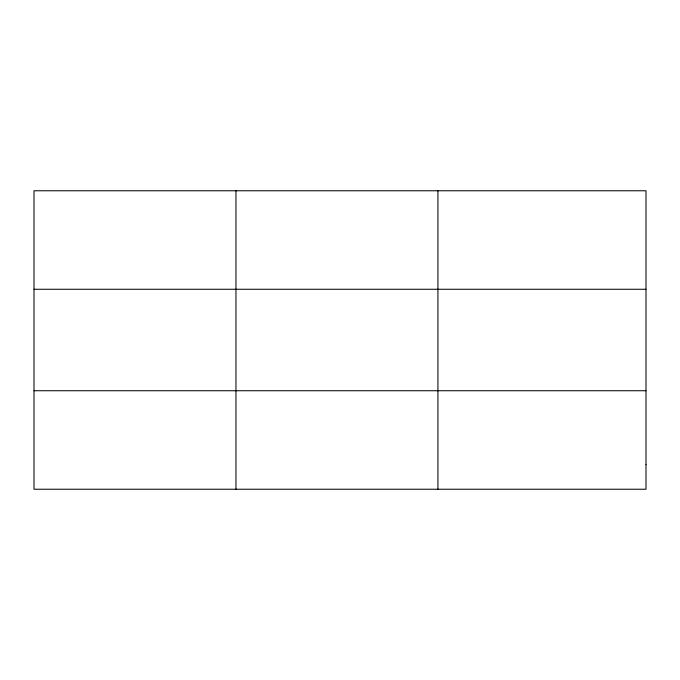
<?xml version="1.0" encoding="UTF-8"?>
<svg xmlns="http://www.w3.org/2000/svg" width="680" height="680" viewBox="0 0 680 680"><rect width="100%" height="100%" fill="white"/><g stroke="black" fill="none" stroke-linecap="round" stroke-linejoin="round"><path stroke-width="1.02" d="M235.96 489.235L235.96 190.766M437.92 489.235L437.92 190.766M34 289.264L646 289.264M34 390.736L646 390.736M646 464.61L646 489.235L34 489.235L34 190.766L646 190.766L646 464.61"/></g></svg>
